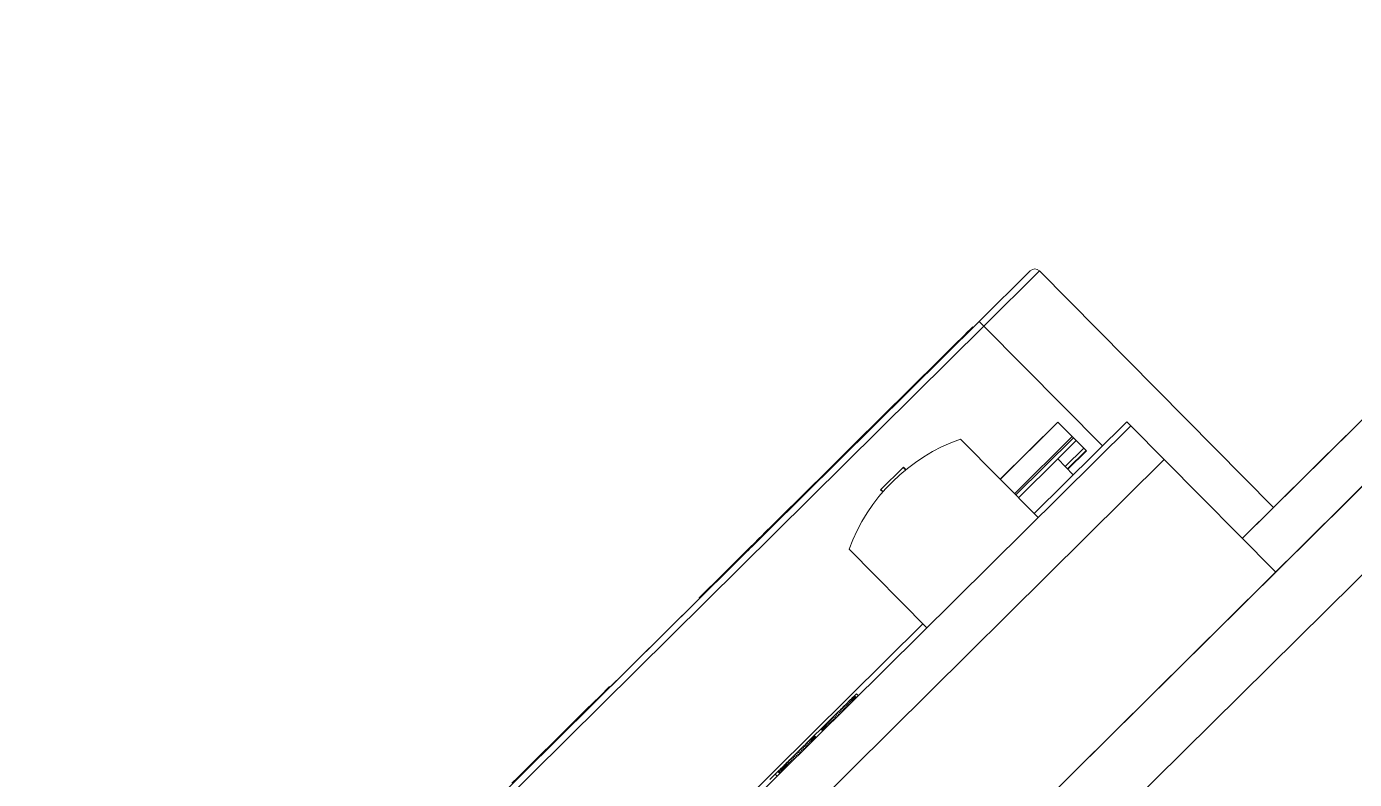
# Model space of a CAD drawing. Header units: millimetres. Extents: x 2822564 to 2991989, y -324396 to -253399.
# Drawn here: x 2841592.47 to 2841636.58, y -309394.95 to -309369.95 of the extents above; entities that cross this region are included whole.
import ezdxf

# ---------------------------------------------------------------- set-up
doc = ezdxf.new("R2010")
doc.units = ezdxf.units.MM
doc.linetypes.add('12017_XPLAN_GROUND$0$HIDDEN', pattern=[0.375, 0.25, -0.125])
doc.linetypes.add('DASHDOT', pattern=[1, 0.5, -0.25, 0, -0.25])
doc.layers.add('AX', color=1, linetype='DASHDOT')
doc.layers.add('coton tak bazo', color=191, linetype='Continuous', lineweight=5)
doc.layers.add('KATCHIN', color=253, linetype='12017_XPLAN_GROUND$0$HIDDEN', lineweight=5)

# ---------------------------------------------------------------- blocks, each defined once
blk = doc.blocks.new('fff')
at = {"layer": 'coton tak bazo', "ltscale": 0.1120639227964919}
blk.add_line((-1.441426594994471, 0.3937128938215074), (-1.579038543915736, 0.2574708206384605), dxfattribs=at)
at = {"layer": 'coton tak bazo', "ltscale": 0.1102462872203457}
blk.add_line((-1.577991139978116, 0.2585082380506123), (-1.442611108270971, 0.3925404155502197), dxfattribs=at)
at = {"layer": 'coton tak bazo', "ltscale": 0.1016489979093571}
blk.add_line((-1.565729757283832, 0.2672387891726434), (-1.440907223288243, 0.3908190087435447), dxfattribs=at)
at = {"layer": 'coton tak bazo', "ltscale": 0.001604201893947333}
blk.add_line((-1.527743438667954, 0.3292755721411624), (-1.529713482641017, 0.327325379976565), dxfattribs=at)
at = {"layer": 'coton tak bazo', "ltscale": 0.001749996736193624}
blk.add_line((-1.527387400966016, 0.3292739806865909), (-1.52953627451873, 0.327146332767438), dxfattribs=at)
at = {"layer": 'coton tak bazo', "ltscale": 0.007437718498159796}
blk.add_line((-1.518344749741427, 0.3201408509786315), (-1.527387400966016, 0.3292739806865909), dxfattribs=at)
at = {"layer": 'coton tak bazo', "ltscale": 0.02041657978036567}
for p, q in [((-1.529713482641017, 0.327325379976565), (-1.554784613697618, 0.3025038934083123)), ((-1.52953627451873, 0.327146332767438), (-1.554607405601276, 0.302324846664123)), ((-1.548929957298675, 0.2984736861616555), (-1.523858826216127, 0.3232951722649702))]:
    blk.add_line(p, q, dxfattribs=at)
at = {"layer": 'coton tak bazo', "ltscale": 0.0001457835858809261}
blk.add_line((-1.529713482641017, 0.327325379976565), (-1.52953627451873, 0.327146332767438), dxfattribs=at)
at = {"layer": 'coton tak bazo', "ltscale": 0.0001521007390845213}
blk.add_line((-1.530428769108074, 0.3266524531157183), (-1.530242207158852, 0.3268375866038687), dxfattribs=at)
at = {"layer": 'coton tak bazo', "ltscale": 2.406965153527062e-05}
blk.add_line((-1.530242207158852, 0.3268375866038687), (-1.530212545818761, 0.3268667436641902), dxfattribs=at)
at = {"layer": 'coton tak bazo', "ltscale": 1.451591307864414e-05}
for p, q in [((-1.530224675474743, 0.3268196469368602), (-1.530242207158852, 0.3268375866038687)), ((-1.53019501369566, 0.3268488044880649), (-1.530212545818761, 0.3268667436641902)), ((-1.529949625234725, 0.3270918163210784), (-1.529967156892888, 0.327109755523149)), ((-1.530689287394244, 0.3263592673528233), (-1.530706820008229, 0.3263772069679411)), ((-1.530905233048496, 0.3261456596955709), (-1.530922764706659, 0.3261635988976415)), ((-1.531844881323528, 0.325215293770259), (-1.531862413911567, 0.325233232920439)), ((-1.531708703412066, 0.3253504141181519), (-1.531726234605292, 0.3253683533461683)), ((-1.53214263340772, 0.3249205264442065), (-1.532160165556766, 0.3249384660852697)), ((-1.531978773354562, 0.3250830629203985), (-1.531996305477664, 0.3251010020965238)), ((-1.533233896216258, 0.3238401503267115), (-1.533251428365304, 0.3238580899677749)), ((-1.534366541573031, 0.3227189917986287), (-1.534384073696132, 0.3227369309747539)), ((-1.53418325698913, 0.3229003656838917), (-1.534200789112232, 0.3229183048600169)), ((-1.534935383718537, 0.322155538450998), (-1.534952915841638, 0.3221734776271231)), ((-1.535260074608628, 0.3218340083759561), (-1.535277606292737, 0.3218519480429648)), ((-1.537945564495448, 0.3191756361456985), (-1.537963096179557, 0.3191935758127074)), ((-1.537722628903494, 0.3193962686740653), (-1.537740161026595, 0.3194142078501907)), ((-1.538538098575208, 0.3185887148292149), (-1.538555630233372, 0.3186066540312857)), ((-1.538389950402576, 0.3187356777697486), (-1.538407482060739, 0.3187536169718195)), ((-1.538657793075416, 0.3184702856243764), (-1.538675324733579, 0.3184882248264471)), ((-1.540017641892592, 0.3171238639821991), (-1.540035172620879, 0.3171418032361609)), ((-1.54434427699952, 0.3128405297246255), (-1.544361808192745, 0.3128584689526416)), ((-1.544888160415507, 0.3123020972121952), (-1.544905692073671, 0.3123200364142659)), ((-1.546857491520502, 0.3103520931392181), (-1.546875022713728, 0.3103700323672344))]:
    blk.add_line(p, q, dxfattribs=at)
at = {"layer": 'coton tak bazo', "ltscale": 0.0001601200717094844}
blk.add_line((-1.530212545818761, 0.3268667436641902), (-1.530016024669308, 0.3270615134474338), dxfattribs=at)
at = {"layer": 'coton tak bazo', "ltscale": 3.420594603189388e-05}
blk.add_line((-1.530016024669308, 0.3270615134474338), (-1.52997411636286, 0.327103195939724), dxfattribs=at)
at = {"layer": 'coton tak bazo', "ltscale": 1.471751535328707e-05}
for p, q in [((-1.529998027749401, 0.3270435442425702), (-1.530016024669308, 0.3270615134474338)), ((-1.530522457613619, 0.3265244152789396), (-1.530540454507581, 0.3265423840188654)), ((-1.536922901631926, 0.3201877846254439), (-1.536940898551834, 0.3202057538303076)), ((-1.538605183162814, 0.3185222577391789), (-1.538623180082722, 0.3185402269440425)), ((-1.538114434409929, 0.3190078167121817), (-1.538132431329836, 0.319025785917045))]:
    blk.add_line(p, q, dxfattribs=at)
at = {"layer": 'coton tak bazo', "ltscale": 5.53459859029652e-06}
blk.add_line((-1.52997411636286, 0.327103195939724), (-1.529967156892888, 0.327109755523149), dxfattribs=at)
at = {"layer": 'coton tak bazo', "ltscale": 1.490785448430567e-05}
for p, q in [((-1.529955901839423, 0.3270849795675304), (-1.52997411636286, 0.327103195939724)), ((-1.535519443435853, 0.3215769472397072), (-1.535537657520298, 0.3215951641027843))]:
    blk.add_line(p, q, dxfattribs=at)
at = {"layer": 'coton tak bazo', "ltscale": 0.003768633554485781}
blk.add_line((-1.52495441330627, 0.3225186677460582), (-1.52953627451873, 0.327146332767438), dxfattribs=at)
at = {"layer": 'coton tak bazo', "ltscale": 0.006480649620698646}
blk.add_line((-1.511594159909098, 0.3268244678532111), (-1.519552211151446, 0.3189455581437458), dxfattribs=at)
at = {"layer": 'coton tak bazo', "ltscale": 0.0001795974097763576}
blk.add_line((-1.530927496906976, 0.3261589983665979), (-1.530706820008229, 0.3263772069679411), dxfattribs=at)
at = {"layer": 'coton tak bazo', "ltscale": 0.0001356698838898761}
blk.add_line((-1.530706820008229, 0.3263772069679411), (-1.530540454507581, 0.3265423840188654), dxfattribs=at)
at = {"layer": 'coton tak bazo', "ltscale": 9.074530593371965e-05}
blk.add_line((-1.530540454507581, 0.3265423840188654), (-1.530428769108074, 0.3266524531157183), dxfattribs=at)
at = {"layer": 'coton tak bazo', "ltscale": 1.452718660303468e-05}
for p, q in [((-1.530410989817642, 0.3266347315431232), (-1.530428769108074, 0.3266524531157183)), ((-1.53475432686923, 0.3223349532579345), (-1.534772105694724, 0.3223526748564752)), ((-1.536780257164394, 0.3203290289626), (-1.536798037384702, 0.3203467504833043)), ((-1.536737855479107, 0.3203711470749977), (-1.536755634769539, 0.320388868647593)), ((-1.53715656932371, 0.3199563976518141), (-1.537174348614142, 0.3199741192244094)), ((-1.539951794071513, 0.3171892330026942), (-1.539969573336, 0.3172069541103516)), ((-1.540519616589084, 0.3166271149178806), (-1.540537396344454, 0.3166448364645305)), ((-1.540519616589084, 0.3166271149178806), (-1.540537396344454, 0.3166448364645305)), ((-1.540519616589084, 0.3166271149178806), (-1.540537396344454, 0.3166448364645305)), ((-1.546104403799878, 0.3110973256542156), (-1.546122184046131, 0.311115047639858)), ((-1.546034072314681, 0.31116707705945), (-1.546051851631058, 0.3111847990969832)), ((-1.545866222467128, 0.3113335607392665), (-1.545884001783505, 0.3113512827767998))]:
    blk.add_line(p, q, dxfattribs=at)
at = {"layer": 'coton tak bazo', "ltscale": 0.0004623835217055008}
blk.add_line((-1.531490587250175, 0.3256014812777659), (-1.530922764706659, 0.3261635988976415), dxfattribs=at)
at = {"layer": 'coton tak bazo', "ltscale": 0.0001719587716929092}
blk.add_line((-1.531490587250175, 0.3256014812777659), (-1.531279373796241, 0.3258104884039748), dxfattribs=at)
at = {"layer": 'coton tak bazo', "ltscale": 0.0003318771822666192}
blk.add_line((-1.532270118951155, 0.324829920781847), (-1.531862413911567, 0.325233232920439), dxfattribs=at)
at = {"layer": 'coton tak bazo', "ltscale": 0.0001110178493819518}
blk.add_line((-1.531862413911567, 0.325233232920439), (-1.531726234605292, 0.3253683533461683), dxfattribs=at)
at = {"layer": 'coton tak bazo', "ltscale": 0.0001918281691889084}
blk.add_line((-1.531726234605292, 0.3253683533461683), (-1.531490587250175, 0.3256014812777659), dxfattribs=at)
at = {"layer": 'coton tak bazo', "ltscale": 1.470638773056124e-05}
for p, q in [((-1.531472837962536, 0.3255832944434268), (-1.531490587250175, 0.3256014812777659)), ((-1.537457321164108, 0.3196585540790314), (-1.53747507089074, 0.3196767404224871)), ((-1.538202953194403, 0.3189203159933628), (-1.53822070294698, 0.3189385028017564)), ((-1.538111929970151, 0.3190104586298368), (-1.538129678792852, 0.319028645490121)), ((-1.540155799932323, 0.316987002650393), (-1.540173549684901, 0.3170051894587868)), ((-1.540090725449835, 0.3170512530298345), (-1.540108475228358, 0.317069440303166)), ((-1.540453799209791, 0.3166920181857484), (-1.540471549427306, 0.3167102049681965)), ((-1.543978479749551, 0.3132021584669966), (-1.54399622903719, 0.3132203453013357)), ((-1.545606883203703, 0.3115901571046551), (-1.54562463295628, 0.3116083439130489)), ((-1.547510120689158, 0.3097057391129292), (-1.547527869976797, 0.3097239259472681))]:
    blk.add_line(p, q, dxfattribs=at)
at = {"layer": 'coton tak bazo', "ltscale": 0.001257618735364746}
blk.add_line((-1.533704317655902, 0.3234093353469033), (-1.532160165556766, 0.3249384660852697), dxfattribs=at)
at = {"layer": 'coton tak bazo', "ltscale": 0.0001893529421232985}
blk.add_line((-1.532502548042605, 0.3245996224464779), (-1.532270118951155, 0.324829920781847), dxfattribs=at)
at = {"layer": 'coton tak bazo', "ltscale": 0.0001335641223435219}
blk.add_line((-1.532160165556766, 0.3249384660852697), (-1.531996305477664, 0.3251010020965238), dxfattribs=at)
at = {"layer": 'coton tak bazo', "ltscale": 0.0003723776189189456}
blk.add_line((-1.53321149972219, 0.3238980315020976), (-1.532753937281039, 0.3243504557174782), dxfattribs=at)
at = {"layer": 'coton tak bazo', "ltscale": 0.0002048318383123759}
blk.add_line((-1.532753937281039, 0.3243504557174782), (-1.532502548042605, 0.3245996224464779), dxfattribs=at)
at = {"layer": 'coton tak bazo', "ltscale": 0.0007730584716893855}
blk.add_line((-1.534200789112232, 0.3229183048600169), (-1.533251428365304, 0.3238580899677749), dxfattribs=at)
at = {"layer": 'coton tak bazo', "ltscale": 3.268307417208896e-05}
for p, q in [((-1.533251428365304, 0.3238580899677749), (-1.53321149972219, 0.3238980315020976)), ((-1.537051503980022, 0.3103756809556638), (-1.537091432158199, 0.3103357394472865))]:
    blk.add_line(p, q, dxfattribs=at)
at = {"layer": 'coton tak bazo', "ltscale": 0.0005139610583394094}
blk.add_line((-1.534335700280318, 0.322784738308347), (-1.533704317655902, 0.3234093353469033), dxfattribs=at)
at = {"layer": 'coton tak bazo', "ltscale": 0.000369521515362168}
blk.add_line((-1.534090806154043, 0.3230273149343001), (-1.533636955872228, 0.3234764748372755), dxfattribs=at)
at = {"layer": 'coton tak bazo', "ltscale": 0.001816862708546439}
for p, q in [((-1.528905204864332, 0.3212287175208852), (-1.526674059593988, 0.3234374946411074)), ((-1.526120926362546, 0.3228788892790037), (-1.528352070677068, 0.3206701117457346)), ((-1.526074207150385, 0.3228317535595936), (-1.528305352420729, 0.3206229764393714))]:
    blk.add_line(p, q, dxfattribs=at)
at = {"layer": 'coton tak bazo', "ltscale": 0.001816873971680007}
blk.add_line((-1.526671418115325, 0.3234349897104459), (-1.528902345756194, 0.3212259649579552), dxfattribs=at)
at = {"layer": 'coton tak bazo', "ltscale": 0.002916847873931401}
blk.add_line((-1.524013219722926, 0.3234512704107029), (-1.527594995208274, 0.3199050556496352), dxfattribs=at)
at = {"layer": 'coton tak bazo', "ltscale": 2.106735423505261e-06}
blk.add_line((-1.526671418115325, 0.3234349897104459), (-1.526674059593988, 0.3234374946411074), dxfattribs=at)
at = {"layer": 'coton tak bazo', "ltscale": 0.0004528296318282676}
blk.add_line((-1.526120926362546, 0.3228788892790037), (-1.526671418115325, 0.3234349897104459), dxfattribs=at)
at = {"layer": 'coton tak bazo', "ltscale": 0.0001270566229573145}
blk.add_line((-1.523858826216127, 0.3232951722649702), (-1.524013219722926, 0.3234512704107029), dxfattribs=at)
at = {"layer": 'coton tak bazo', "ltscale": 0.001063102420371477}
blk.add_line((-1.522566365847708, 0.3219896972280591), (-1.523858826216127, 0.3232951722649702), dxfattribs=at)
at = {"layer": 'coton tak bazo', "ltscale": 0.0003160287325336895}
blk.add_line((-1.534772105694724, 0.3223526748564752), (-1.534384073696132, 0.3227369309747539), dxfattribs=at)
at = {"layer": 'coton tak bazo', "ltscale": 0.0001733028555412942}
blk.add_line((-1.534548428600779, 0.3225739601954321), (-1.534335700280318, 0.322784738308347), dxfattribs=at)
at = {"layer": 'coton tak bazo', "ltscale": 0.0001492220879866072}
for p, q in [((-1.534384073696132, 0.3227369309747539), (-1.534200789112232, 0.3229183048600169)), ((-1.535732447103626, 0.3214019176220877), (-1.535549162028842, 0.3215832910683584))]:
    blk.add_line(p, q, dxfattribs=at)
at = {"layer": 'coton tak bazo', "ltscale": 0.002468599155841017}
blk.add_line((-1.527440354043262, 0.3197491746684398), (-1.530441547609612, 0.3227805720127431), dxfattribs=at)
at = {"layer": 'coton tak bazo', "ltscale": 0.0005833247476346214}
for p, q in [((-1.525964543774628, 0.3227210286604214), (-1.526680980656451, 0.322011977585976)), ((-1.525673289814008, 0.3224267714931899), (-1.526389725765956, 0.3217177204706354)), ((-1.526287957727324, 0.3216149751083636), (-1.525571521775377, 0.322324026130918))]:
    blk.add_line(p, q, dxfattribs=at)
at = {"layer": 'coton tak bazo', "ltscale": 3.840596968357048e-05}
blk.add_line((-1.526074207150385, 0.3228317535595936), (-1.526120926362546, 0.3228788892790037), dxfattribs=at)
at = {"layer": 'coton tak bazo', "ltscale": 9.018512327118481e-05}
blk.add_line((-1.525964543774628, 0.3227210286604214), (-1.526074207150385, 0.3228317535595936), dxfattribs=at)
at = {"layer": 'coton tak bazo', "ltscale": 0.0002395976096241418}
blk.add_line((-1.525673289814008, 0.3224267714931899), (-1.525964543774628, 0.3227210286604214), dxfattribs=at)
at = {"layer": 'coton tak bazo', "ltscale": 0.003272436248357244}
blk.add_line((-1.519552211151446, 0.3189455581437458), (-1.5155340002489, 0.3229243016184292), dxfattribs=at)
at = {"layer": 'coton tak bazo', "ltscale": 0.0004855010109702275}
blk.add_line((-1.535549162028842, 0.3215832910683584), (-1.534952915841638, 0.3221734776271231), dxfattribs=at)
at = {"layer": 'coton tak bazo', "ltscale": 0.0001473180818237263}
blk.add_line((-1.534952915841638, 0.3221734776271231), (-1.534772105694724, 0.3223526748564752), dxfattribs=at)
at = {"layer": 'coton tak bazo', "ltscale": 0.0003295923272675088}
blk.add_line((-1.534530648819464, 0.3225562381838444), (-1.534935383718537, 0.322155538450998), dxfattribs=at)
at = {"layer": 'coton tak bazo', "ltscale": 0.0005835151519615782}
blk.add_line((-1.525584235273021, 0.3223369855004035), (-1.526300918857237, 0.3216277168483735), dxfattribs=at)
at = {"layer": 'coton tak bazo', "ltscale": 7.318305569067391e-05}
blk.add_line((-1.525584235273021, 0.3223369855004035), (-1.525673289814008, 0.3224267714931899), dxfattribs=at)
at = {"layer": 'coton tak bazo', "ltscale": 1.050601146997102e-05}
blk.add_line((-1.525571521775377, 0.322324026130918), (-1.525584235273021, 0.3223369855004035), dxfattribs=at)
at = {"layer": 'coton tak bazo', "ltscale": 0.0204167701825956}
blk.add_line((-1.547637745001516, 0.2971679930043856), (-1.522566365847708, 0.3219896972280591), dxfattribs=at)
at = {"layer": 'coton tak bazo', "ltscale": 0.0002114960673952492}
blk.add_line((-1.535537657520298, 0.3215951641027843), (-1.535277606292737, 0.3218519480429648), dxfattribs=at)
at = {"layer": 'coton tak bazo', "ltscale": 0.0006979714225839593}
blk.add_line((-1.53265267409688, 0.3216809662835591), (-1.533509773975043, 0.3208324128635832), dxfattribs=at)
at = {"layer": 'coton tak bazo', "ltscale": 1.012512927245102e-05}
blk.add_line((-1.532640209552938, 0.3216932450131358), (-1.53265267409688, 0.3216809662835591), dxfattribs=at)
at = {"layer": 'coton tak bazo', "ltscale": 7.470624664617676e-05}
blk.add_line((-1.532561877668049, 0.3215892006793311), (-1.53265267409688, 0.3216809662835591), dxfattribs=at)
at = {"layer": 'coton tak bazo', "ltscale": 7.56695949774927e-05}
blk.add_line((-1.5325480778094, 0.3216004588510964), (-1.532640209552938, 0.3216932450131358), dxfattribs=at)
at = {"layer": 'coton tak bazo', "ltscale": 0.00123353796969686}
blk.add_line((-1.526680980656451, 0.322011977585976), (-1.528195689044972, 0.3205122515401991), dxfattribs=at)
at = {"layer": 'coton tak bazo', "ltscale": 0.0004944836920791311}
blk.add_line((-1.526680980656451, 0.322011977585976), (-1.526079821093072, 0.3214047517185645), dxfattribs=at)
at = {"layer": 'coton tak bazo', "ltscale": 0.003540303455747918}
blk.add_line((-1.518262175071206, 0.3176423399143448), (-1.522566365847708, 0.3219896972280591), dxfattribs=at)
at = {"layer": 'coton tak bazo', "ltscale": 0.001525127702813843}
blk.add_line((-1.537410025042176, 0.3197405260829588), (-1.535537657520298, 0.3215951641027843), dxfattribs=at)
at = {"layer": 'coton tak bazo', "ltscale": 9.553893879980617e-06}
for p, q in [((-1.533509773975043, 0.3208324128635832), (-1.533521495648124, 0.3208207874873708)), ((-1.535743275915243, 0.3116710004581661), (-1.535754998544146, 0.311659375495001))]:
    blk.add_line(p, q, dxfattribs=at)
at = {"layer": 'coton tak bazo', "ltscale": 6.803114462054918e-05}
blk.add_line((-1.533438565457557, 0.3207374661649579), (-1.533521495648124, 0.3208207874873708), dxfattribs=at)
at = {"layer": 'coton tak bazo', "ltscale": 6.72469566327524e-05}
blk.add_line((-1.533428209050084, 0.3207496459073619), (-1.533509773975043, 0.3208324128635832), dxfattribs=at)
at = {"layer": 'coton tak bazo', "ltscale": 0.0001903163132262031}
blk.add_line((-1.537174348614142, 0.3199741192244094), (-1.536940898551834, 0.3202057538303076), dxfattribs=at)
at = {"layer": 'coton tak bazo', "ltscale": 0.0001161587845056687}
blk.add_line((-1.536940898551834, 0.3202057538303076), (-1.536798037384702, 0.3203467504833043), dxfattribs=at)
at = {"layer": 'coton tak bazo', "ltscale": 3.458670541332171e-05}
blk.add_line((-1.536798037384702, 0.3203467504833043), (-1.536755634769539, 0.320388868647593), dxfattribs=at)
at = {"layer": 'coton tak bazo', "ltscale": 0.0002159089165745695}
blk.add_line((-1.537740161026595, 0.3194142078501907), (-1.53747507089074, 0.3196767404224871), dxfattribs=at)
at = {"layer": 'coton tak bazo', "ltscale": 0.0002447497696026273}
blk.add_line((-1.53747507089074, 0.3196767404224871), (-1.537174348614142, 0.3199741192244094), dxfattribs=at)
at = {"layer": 'coton tak bazo', "ltscale": 0.0001356584870647849}
blk.add_line((-1.538129678792852, 0.319028645490121), (-1.537963096179557, 0.3191935758127074), dxfattribs=at)
at = {"layer": 'coton tak bazo', "ltscale": 0.0001815126600251153}
blk.add_line((-1.537963096179557, 0.3191935758127074), (-1.537740161026595, 0.3194142078501907), dxfattribs=at)
at = {"layer": 'coton tak bazo', "ltscale": 4.280797454573432e-05}
blk.add_line((-1.538675324733579, 0.3184882248264471), (-1.538622932450453, 0.3185404445735178), dxfattribs=at)
at = {"layer": 'coton tak bazo', "ltscale": 5.482590618822025e-05}
blk.add_line((-1.538623180082722, 0.3185402269440425), (-1.538555630233372, 0.3186066540312857), dxfattribs=at)
at = {"layer": 'coton tak bazo', "ltscale": 0.0001207621334873329}
blk.add_line((-1.538555630233372, 0.3186066540312857), (-1.538407482060739, 0.3187536169718195), dxfattribs=at)
at = {"layer": 'coton tak bazo', "ltscale": 0.0001520893775060931}
blk.add_line((-1.538407482060739, 0.3187536169718195), (-1.53822070294698, 0.3189385028017564), dxfattribs=at)
at = {"layer": 'coton tak bazo', "ltscale": 7.413503708259452e-05}
blk.add_line((-1.53822070294698, 0.3189385028017564), (-1.538129678792852, 0.319028645490121), dxfattribs=at)
at = {"layer": 'coton tak bazo', "ltscale": 2.29675189567419e-06}
blk.add_line((-1.538132431329836, 0.319025785917045), (-1.538129678792852, 0.319028645490121), dxfattribs=at)
at = {"layer": 'coton tak bazo', "ltscale": 0.001053929335120954}
blk.add_line((-1.539969573336, 0.3172069541103516), (-1.538675324733579, 0.3184882248264471), dxfattribs=at)
at = {"layer": 'coton tak bazo', "ltscale": 4.279650021240432e-05}
blk.add_line((-1.538605183162814, 0.3185222577391789), (-1.538657793075416, 0.3184702856243764), dxfattribs=at)
at = {"layer": 'coton tak bazo', "ltscale": 0.002468408753605249}
blk.add_line((-1.531738318778165, 0.3154941264624022), (-1.534739294250102, 0.3185252762003826), dxfattribs=at)
at = {"layer": 'coton tak bazo', "ltscale": 0.0002426553038519478}
blk.add_line((-1.540471549427306, 0.3167102049681965), (-1.540173549684901, 0.3170051894587868), dxfattribs=at)
at = {"layer": 'coton tak bazo', "ltscale": 5.292162114523284e-05}
blk.add_line((-1.540173549684901, 0.3170051894587868), (-1.540108475228358, 0.317069440303166), dxfattribs=at)
at = {"layer": 'coton tak bazo', "ltscale": 5.960823048296547e-05}
blk.add_line((-1.540108475228358, 0.317069440303166), (-1.540035172620879, 0.3171418032361609), dxfattribs=at)
at = {"layer": 'coton tak bazo', "ltscale": 5.350410398756714e-05}
blk.add_line((-1.540035172620879, 0.3171418032361609), (-1.539969573336, 0.3172069541103516), dxfattribs=at)
at = {"layer": 'coton tak bazo', "ltscale": 0.003114601018038751}
blk.add_line((-1.540519616589084, 0.3166271149178806), (-1.54434427699952, 0.3128405297246255), dxfattribs=at)
at = {"layer": 'coton tak bazo', "ltscale": 5.369448951820086e-05}
blk.add_line((-1.540537396344454, 0.3166448364645305), (-1.540471549427306, 0.3167102049681965), dxfattribs=at)
at = {"layer": 'coton tak bazo', "ltscale": 0.01399995136000581}
blk.add_line((-1.531892958987356, 0.3156500070305504), (-1.549084380343328, 0.2986293190715901), dxfattribs=at)
at = {"layer": 'coton tak bazo', "ltscale": 0.0002976825598136477}
blk.add_line((-1.544361808192745, 0.3128584689526416), (-1.54399622903719, 0.3132203453013357), dxfattribs=at)
at = {"layer": 'coton tak bazo', "ltscale": 6.248684880727676e-05}
blk.add_line((-1.534454502383999, 0.3129470172898537), (-1.534531081400978, 0.3128708943409244), dxfattribs=at)
at = {"layer": 'coton tak bazo', "ltscale": 5.846575824483399e-05}
for p, q in [((-1.534383445227857, 0.3128752004759854), (-1.534454502383999, 0.3129470172898537)), ((-1.534898657858772, 0.312365054970912), (-1.53496971504086, 0.3124368722497186)), ((-1.53473207478054, 0.3125299853194438), (-1.534803132401619, 0.3126018021073668)), ((-1.534614360382657, 0.3126466730754315), (-1.534685417538799, 0.3127184898892997)), ((-1.534579719209981, 0.3126806482962718), (-1.534650776366123, 0.3127524651101403)), ((-1.534549533067499, 0.3127107058513426), (-1.534620590223641, 0.312782522665211)), ((-1.53452361386359, 0.312736132872577), (-1.534594671949608, 0.3128079496345544)), ((-1.534502397787081, 0.3127574245726203), (-1.534573455408161, 0.3128292413605434)), ((-1.53448520055194, 0.3127743033942484), (-1.534556258637958, 0.3128461201562258)), ((-1.534472706444198, 0.3127870468946854), (-1.534543764065277, 0.3128588636826084)), ((-1.534986680913772, 0.3122779895369897), (-1.535057738999789, 0.3123498062989674)), ((-1.53569167236276, 0.3115798810253736), (-1.535762730448778, 0.3116516977873512)), ((-1.535683940923066, 0.3115875587070782), (-1.535754998544146, 0.311659375495001)), ((-1.53561187647693, 0.3116588334926955), (-1.535682933633072, 0.3117306503065639)), ((-1.536414356311428, 0.3108644584331788), (-1.53648541346757, 0.3109362752470473)), ((-1.5362861865189, 0.3109912177951011), (-1.53635724413998, 0.3110630345830242)), ((-1.536239794135287, 0.3110372836279521), (-1.536310851291429, 0.3111091004418207)), ((-1.536198163024908, 0.3110782837199069), (-1.536269220645988, 0.3111501005078298)), ((-1.536102902399938, 0.3111725916544187), (-1.536173960021018, 0.3112444084423418)), ((-1.536080943426624, 0.3111945362428888), (-1.536152001047704, 0.3112663530308116)), ((-1.536063747121358, 0.3112114150126259), (-1.536134803812562, 0.3112832318524397)), ((-1.536051746857394, 0.3112237228670103), (-1.536122804504419, 0.3112955401198713)), ((-1.536042035315375, 0.3112331419975657), (-1.536113092006579, 0.3113049588373797)), ((-1.536938290420226, 0.3103457642895069), (-1.537009348532189, 0.3104175815164222)), ((-1.536698158987944, 0.3105832755616651), (-1.536769216144086, 0.3106550923755337)), ((-1.537379210896357, 0.3099088531133155), (-1.537450268052499, 0.309980669927184)), ((-1.537336531085125, 0.30995165367794), (-1.537407587802275, 0.3100234709826918)), ((-1.537318838585447, 0.3099689677585189), (-1.537389896671465, 0.3100407845204967)), ((-1.537246775095132, 0.3100402429571835), (-1.537317832716212, 0.3101120597451066)), ((-1.537160483606259, 0.310125785088559), (-1.537231540762401, 0.3101976019024275)), ((-1.537128565458658, 0.31015736643706), (-1.537199622149862, 0.3102291832768739)), ((-1.537058728308122, 0.3102266826352341), (-1.537129785464264, 0.3102984994491026))]:
    blk.add_line(p, q, dxfattribs=at)
at = {"layer": 'coton tak bazo', "ltscale": 0.0004428949363461515}
blk.add_line((-1.544905692073671, 0.3123200364142659), (-1.544361808192745, 0.3128584689526416), dxfattribs=at)
at = {"layer": 'coton tak bazo', "ltscale": 3.609931285340931e-05}
blk.add_line((-1.535013138187888, 0.3123934183057842), (-1.535057738999789, 0.3123498062989674), dxfattribs=at)
at = {"layer": 'coton tak bazo', "ltscale": 3.555044075090576e-05}
blk.add_line((-1.53496971504086, 0.3124368722497186), (-1.535013138187888, 0.3123934183057842), dxfattribs=at)
at = {"layer": 'coton tak bazo', "ltscale": 5.827535359508378e-05}
for p, q in [((-1.534942298635277, 0.3123218486592461), (-1.535013138187888, 0.3123934183057842)), ((-1.534856007611341, 0.3124073907646763), (-1.534926846699015, 0.3124789604371597)), ((-1.534772468659453, 0.3124900733229757), (-1.534843308212064, 0.3125616429695138)), ((-1.534464231642761, 0.3127953774907617), (-1.534535071634366, 0.3128669466464163)), ((-1.534460242339249, 0.3127993251333787), (-1.534531081400978, 0.3128708943409244)), ((-1.535448016397827, 0.3118213695039495), (-1.535518855924493, 0.3118929386855497)), ((-1.535410622688166, 0.3118582042978659), (-1.535481462214833, 0.3119297734794662)), ((-1.535370724512782, 0.3118976805444995), (-1.535441564530332, 0.3119692501650924)), ((-1.535077704602961, 0.3121878468745706), (-1.535148544594566, 0.3122594160302252)), ((-1.535759004582635, 0.311513206305862), (-1.535829845065122, 0.3115847759005093)), ((-1.535732561041272, 0.3115395337959), (-1.535803400593884, 0.3116111034424384)), ((-1.535656259685301, 0.3116149743185482), (-1.535727098772975, 0.3116865439910318)), ((-1.535551503727028, 0.3117189486287821), (-1.535622343744578, 0.3117905182493748)), ((-1.535514853844048, 0.3117551304823816), (-1.535585692905776, 0.3118266996899268)), ((-1.536505101900619, 0.3107749986879242), (-1.536575942357161, 0.3108465678176335)), ((-1.536458986687129, 0.3108203816555013), (-1.536529826678733, 0.3108919508111563)), ((-1.536327817655224, 0.3109502181680842), (-1.536398657181891, 0.3110217873496846)), ((-1.536161729815583, 0.3111147127927271), (-1.536232569368195, 0.3111862824392653)), ((-1.536130058809367, 0.3111460760727599), (-1.536200898361979, 0.3112176457192982)), ((-1.536044510217299, 0.311230965315709), (-1.536115349743965, 0.3113025344973093)), ((-1.536980663962472, 0.310304111335071), (-1.537051503980022, 0.3103756809556638)), ((-1.536848009627841, 0.3104352540634995), (-1.536918850110329, 0.3105068236581467)), ((-1.536749254034019, 0.3105330744335685), (-1.536820093586631, 0.3106046440801067)), ((-1.536648270679659, 0.3106328534170261), (-1.536719110232271, 0.3107044230635643)), ((-1.536599620997652, 0.3106813430990644), (-1.536670461015202, 0.3107529127196571)), ((-1.536551742846376, 0.3107287151737067), (-1.536622582373042, 0.3108002843553068)), ((-1.537523062566617, 0.3097669854774788), (-1.537593902584166, 0.3098385550980713)), ((-1.537419822404746, 0.3098691887491158), (-1.53749066149242, 0.3099407584215994)), ((-1.537419574772477, 0.3098694063785914), (-1.537490414764082, 0.3099409755342462)), ((-1.537329293515155, 0.3099588961785297), (-1.537400133532704, 0.3100304657991222)), ((-1.537289147707502, 0.3099985900546387), (-1.53735998818999, 0.3100701596492859)), ((-1.537269693638905, 0.3100178926995083), (-1.537340533656455, 0.3100894623201009)), ((-1.537221320688029, 0.3100657000071559), (-1.537292161170517, 0.3101372696018031)), ((-1.537192401779805, 0.3100942042049962), (-1.537263241771409, 0.310165773360651)), ((-1.537094883856441, 0.3101909359886953), (-1.537165723409053, 0.3102625056352331))]:
    blk.add_line(p, q, dxfattribs=at)
at = {"layer": 'coton tak bazo', "ltscale": 3.476610531635879e-05}
blk.add_line((-1.534926846699015, 0.3124789604371597), (-1.53496971504086, 0.3124368722497186), dxfattribs=at)
at = {"layer": 'coton tak bazo', "ltscale": 3.438521647895803e-05}
blk.add_line((-1.534884473156769, 0.3125206133915955), (-1.534926846699015, 0.3124789604371597), dxfattribs=at)
at = {"layer": 'coton tak bazo', "ltscale": 3.363483714307697e-05}
blk.add_line((-1.534843308212064, 0.3125616429695138), (-1.534884473156769, 0.3125206133915955), dxfattribs=at)
at = {"layer": 'coton tak bazo', "ltscale": 5.808495111211556e-05}
for p, q in [((-1.534813850768695, 0.312449291403271), (-1.534884473156769, 0.3125206133915955)), ((-1.535283661519125, 0.311984340748209), (-1.535354282977323, 0.3120556627884242)), ((-1.535236030509233, 0.3120314947543832), (-1.535306652897307, 0.3121028167427076)), ((-1.535583917604103, 0.3116869319953848), (-1.535654540457115, 0.3117582539577639)), ((-1.535482904737833, 0.311787176679579), (-1.535553526660969, 0.3118584986938486)), ((-1.537020810235062, 0.3102644174330166), (-1.537091432158199, 0.3103357394472865)), ((-1.537379398962032, 0.3099095655164443), (-1.537450021350106, 0.3099808875047686)), ((-1.537305601580901, 0.3099823641473827), (-1.537376223968975, 0.3100536861357069))]:
    blk.add_line(p, q, dxfattribs=at)
at = {"layer": 'coton tak bazo', "ltscale": 3.287341790332416e-05}
blk.add_line((-1.534803132401619, 0.3126018021073668), (-1.534843308212064, 0.3125616429695138), dxfattribs=at)
at = {"layer": 'coton tak bazo', "ltscale": 3.229057301908028e-05}
blk.add_line((-1.534763481393566, 0.3126410607504705), (-1.534803132401619, 0.3126018021073668), dxfattribs=at)
at = {"layer": 'coton tak bazo', "ltscale": 3.171938553770051e-05}
blk.add_line((-1.534724573282316, 0.3126796665051474), (-1.534763481393566, 0.3126410607504705), dxfattribs=at)
at = {"layer": 'coton tak bazo', "ltscale": 5.847726856909442e-05}
for p, q in [((-1.534692177070093, 0.3125694615401319), (-1.534763481393566, 0.3126410607504705)), ((-1.534653268493906, 0.3126080673207544), (-1.534724573282316, 0.3126796665051474)), ((-1.535328321432681, 0.3119397987347335), (-1.535399626686029, 0.312011397893181)), ((-1.535185677895025, 0.3120810430199986), (-1.535256982683435, 0.3121526422043915)), ((-1.535747035277284, 0.3115250493115498), (-1.535818340530632, 0.3115966484699974)), ((-1.535636062745844, 0.3116349303167822), (-1.535707367534254, 0.3117065295011752))]:
    blk.add_line(p, q, dxfattribs=at)
at = {"layer": 'coton tak bazo', "ltscale": 3.190977731537623e-05}
blk.add_line((-1.534685417538799, 0.3127184898892997), (-1.534724573282316, 0.3126796665051474), dxfattribs=at)
at = {"layer": 'coton tak bazo', "ltscale": 2.807951471911484e-05}
blk.add_line((-1.534650776366123, 0.3127524651101403), (-1.534685417538799, 0.3127184898892997), dxfattribs=at)
at = {"layer": 'coton tak bazo', "ltscale": 2.465206603359383e-05}
blk.add_line((-1.534620590223641, 0.312782522665211), (-1.534650776366123, 0.3127524651101403), dxfattribs=at)
at = {"layer": 'coton tak bazo', "ltscale": 2.101202293994203e-05}
blk.add_line((-1.534594671949608, 0.3128079496345544), (-1.534620590223641, 0.312782522665211), dxfattribs=at)
at = {"layer": 'coton tak bazo', "ltscale": 1.739455941913499e-05}
blk.add_line((-1.534573455408161, 0.3128292413605434), (-1.534594671949608, 0.3128079496345544), dxfattribs=at)
at = {"layer": 'coton tak bazo', "ltscale": 1.394453180422534e-05}
for p, q in [((-1.534556258637958, 0.3128461201562258), (-1.534573455408161, 0.3128292413605434)), ((-1.536134803812562, 0.3112832318524397), (-1.536152001047704, 0.3112663530308116))]:
    blk.add_line(p, q, dxfattribs=at)
at = {"layer": 'coton tak bazo', "ltscale": 1.032790097860785e-05}
blk.add_line((-1.534543764065277, 0.3128588636826084), (-1.534556258637958, 0.3128461201562258), dxfattribs=at)
at = {"layer": 'coton tak bazo', "ltscale": 6.869103662631648e-06}
blk.add_line((-1.534535071634366, 0.3128669466464163), (-1.534543764065277, 0.3128588636826084), dxfattribs=at)
at = {"layer": 'coton tak bazo', "ltscale": 3.248097680268555e-06}
blk.add_line((-1.534531081400978, 0.3128708943409244), (-1.534535071634366, 0.3128669466464163), dxfattribs=at)
at = {"layer": 'coton tak bazo', "ltscale": 0.000585430423796386}
blk.add_line((-1.54562463295628, 0.3116083439130489), (-1.544905692073671, 0.3123200364142659), dxfattribs=at)
at = {"layer": 'coton tak bazo', "ltscale": 2.828090593915112e-05}
blk.add_line((-1.535518855924493, 0.3118929386855497), (-1.535553526660969, 0.3118584986938486), dxfattribs=at)
at = {"layer": 'coton tak bazo', "ltscale": 3.037538781735305e-05}
blk.add_line((-1.535481462214833, 0.3119297734794662), (-1.535518855924493, 0.3118929386855497), dxfattribs=at)
at = {"layer": 'coton tak bazo', "ltscale": 3.248097680268555e-05}
blk.add_line((-1.535441564530332, 0.3119692501650924), (-1.535481462214833, 0.3119297734794662), dxfattribs=at)
at = {"layer": 'coton tak bazo', "ltscale": 3.440848475274561e-05}
blk.add_line((-1.535399626686029, 0.312011397893181), (-1.535441564530332, 0.3119692501650924), dxfattribs=at)
at = {"layer": 'coton tak bazo', "ltscale": 3.667073064793475e-05}
blk.add_line((-1.535354282977323, 0.3120556627884242), (-1.535399626686029, 0.312011397893181), dxfattribs=at)
at = {"layer": 'coton tak bazo', "ltscale": 3.878676805428156e-05}
blk.add_line((-1.535306652897307, 0.3121028167427076), (-1.535354282977323, 0.3120556627884242), dxfattribs=at)
at = {"layer": 'coton tak bazo', "ltscale": 4.071418725028585e-05}
blk.add_line((-1.535256982683435, 0.3121526422043915), (-1.535306652897307, 0.3121028167427076), dxfattribs=at)
at = {"layer": 'coton tak bazo', "ltscale": 4.298691609401824e-05}
blk.add_line((-1.535204125138565, 0.3122048319486698), (-1.535256982683435, 0.3121526422043915), dxfattribs=at)
at = {"layer": 'coton tak bazo', "ltscale": 4.508166878656763e-05}
blk.add_line((-1.535148544594566, 0.3122594160302252), (-1.535204125138565, 0.3122048319486698), dxfattribs=at)
at = {"layer": 'coton tak bazo', "ltscale": 5.828690151990126e-05}
for p, q in [((-1.535133037514693, 0.3121334804224903), (-1.535204125138565, 0.3122048319486698)), ((-1.535031806554009, 0.3122334775003613), (-1.535102894177882, 0.3123048290265407)), ((-1.535711622160832, 0.3115601430956076), (-1.535782709784705, 0.3116314946217871)), ((-1.535695384961087, 0.311576616222085), (-1.53576647258496, 0.3116479677482642)), ((-1.535672188756308, 0.3115996489060416), (-1.535743275915243, 0.3116710004581661)), ((-1.536015344141745, 0.3112596871170794), (-1.536086430835741, 0.3113310386951496)), ((-1.536893907702739, 0.3103896239026465), (-1.536964994887619, 0.310460975919709)), ((-1.537340520388638, 0.309947706035323), (-1.537411608012511, 0.3100190575615021))]:
    blk.add_line(p, q, dxfattribs=at)
at = {"layer": 'coton tak bazo', "ltscale": 3.726365697135529e-05}
blk.add_line((-1.535102894177882, 0.3123048290265407), (-1.535148544594566, 0.3122594160302252), dxfattribs=at)
at = {"layer": 'coton tak bazo', "ltscale": 3.688291495171991e-05}
blk.add_line((-1.535057738999789, 0.3123498062989674), (-1.535102894177882, 0.3123048290265407), dxfattribs=at)
at = {"layer": 'coton tak bazo', "ltscale": 0.0002113280312631367}
blk.add_line((-1.545884001783505, 0.3113512827767998), (-1.54562463295628, 0.3116083439130489), dxfattribs=at)
at = {"layer": 'coton tak bazo', "ltscale": 0.0002088302876765522}
blk.add_line((-1.535829845065122, 0.3115847759005093), (-1.536086430835741, 0.3113310386951496), dxfattribs=at)
at = {"layer": 'coton tak bazo', "ltscale": 2.486878358918247e-06}
blk.add_line((-1.535826844869924, 0.3115878526381228), (-1.535829845065122, 0.3115847759005093), dxfattribs=at)
at = {"layer": 'coton tak bazo', "ltscale": 7.080349423702463e-06}
blk.add_line((-1.535818340530632, 0.3115966484699974), (-1.535826844869924, 0.3115878526381228), dxfattribs=at)
at = {"layer": 'coton tak bazo', "ltscale": 5.826442777586991e-05}
for p, q in [((-1.535756252510588, 0.3115160658529924), (-1.535826844869924, 0.3115878526381228)), ((-1.53679963665102, 0.3104830609062094), (-1.536870229036302, 0.3105548481562773)), ((-1.537395882864169, 0.3098928748123824), (-1.537466475688444, 0.3099646615715671))]:
    blk.add_line(p, q, dxfattribs=at)
at = {"layer": 'coton tak bazo', "ltscale": 1.202991259095877e-05}
blk.add_line((-1.535803400593884, 0.3116111034424384), (-1.535818340530632, 0.3115966484699974), dxfattribs=at)
at = {"layer": 'coton tak bazo', "ltscale": 1.68117391581881e-05}
blk.add_line((-1.535782709784705, 0.3116314946217871), (-1.535803400593884, 0.3116111034424384), dxfattribs=at)
at = {"layer": 'coton tak bazo', "ltscale": 1.338545689355679e-05}
for p, q in [((-1.53576647258496, 0.3116479677482642), (-1.535782709784705, 0.3116314946217871)), ((-1.53735998818999, 0.3100701596492859), (-1.537376223968975, 0.3100536861357069))]:
    blk.add_line(p, q, dxfattribs=at)
at = {"layer": 'coton tak bazo', "ltscale": 3.057712467552452e-06}
blk.add_line((-1.535762730448778, 0.3116516977873512), (-1.53576647258496, 0.3116479677482642), dxfattribs=at)
at = {"layer": 'coton tak bazo', "ltscale": 6.305799581457725e-06}
blk.add_line((-1.535754998544146, 0.311659375495001), (-1.535762730448778, 0.3116516977873512), dxfattribs=at)
at = {"layer": 'coton tak bazo', "ltscale": 1.298258672732669e-05}
blk.add_line((-1.535727098772975, 0.3116865439910318), (-1.535743275915243, 0.3116710004581661), dxfattribs=at)
at = {"layer": 'coton tak bazo', "ltscale": 1.625280410215201e-05}
blk.add_line((-1.535707367534254, 0.3117065295011752), (-1.535727098772975, 0.3116865439910318), dxfattribs=at)
at = {"layer": 'coton tak bazo', "ltscale": 1.986941016098849e-05}
blk.add_line((-1.535682933633072, 0.3117306503065639), (-1.535707367534254, 0.3117065295011752), dxfattribs=at)
at = {"layer": 'coton tak bazo', "ltscale": 2.291677596416563e-05}
blk.add_line((-1.535654540457115, 0.3117582539577639), (-1.535682933633072, 0.3117306503065639), dxfattribs=at)
at = {"layer": 'coton tak bazo', "ltscale": 2.637732827365747e-05}
blk.add_line((-1.535622343744578, 0.3117905182493748), (-1.535654540457115, 0.3117582539577639), dxfattribs=at)
at = {"layer": 'coton tak bazo', "ltscale": 2.980411524148274e-05}
for p, q in [((-1.535585692905776, 0.3118266996899268), (-1.535622343744578, 0.3117905182493748)), ((-1.536232569368195, 0.3111862824392653), (-1.536269220645988, 0.3111501005078298))]:
    blk.add_line(p, q, dxfattribs=at)
at = {"layer": 'coton tak bazo', "ltscale": 2.617518956453959e-05}
blk.add_line((-1.535553526660969, 0.3118584986938486), (-1.535585692905776, 0.3118266996899268), dxfattribs=at)
at = {"layer": 'coton tak bazo', "ltscale": 0.0007314156783245}
blk.add_line((-1.546875022713728, 0.3103700323672344), (-1.545977004645144, 0.3112593987174204), dxfattribs=at)
at = {"layer": 'coton tak bazo', "ltscale": 5.73233632798837e-05}
blk.add_line((-1.546122184046131, 0.311115047639858), (-1.546051851631058, 0.3111847990969832), dxfattribs=at)
at = {"layer": 'coton tak bazo', "ltscale": 0.000136812217515203}
blk.add_line((-1.546051851631058, 0.3111847990969832), (-1.545884001783505, 0.3113512827767998), dxfattribs=at)
at = {"layer": 'coton tak bazo', "ltscale": 3.802518477113032e-05}
blk.add_line((-1.536575942357161, 0.3108465678176335), (-1.536622582373042, 0.3108002843553068), dxfattribs=at)
at = {"layer": 'coton tak bazo', "ltscale": 3.744286170806037e-05}
blk.add_line((-1.536529826678733, 0.3108919508111563), (-1.536575942357161, 0.3108465678176335), dxfattribs=at)
at = {"layer": 'coton tak bazo', "ltscale": 3.631183056308674e-05}
blk.add_line((-1.53648541346757, 0.3109362752470473), (-1.536529826678733, 0.3108919508111563), dxfattribs=at)
at = {"layer": 'coton tak bazo', "ltscale": 3.552792038536088e-05}
blk.add_line((-1.536441555526528, 0.3109792339004996), (-1.53648541346757, 0.3109362752470473), dxfattribs=at)
at = {"layer": 'coton tak bazo', "ltscale": 3.496748027901817e-05}
blk.add_line((-1.536398657181891, 0.3110217873496846), (-1.536441555526528, 0.3109792339004996), dxfattribs=at)
at = {"layer": 'coton tak bazo', "ltscale": 5.809653688349658e-05}
blk.add_line((-1.536370686462007, 0.3109081299546979), (-1.536441555526528, 0.3109792339004996), dxfattribs=at)
at = {"layer": 'coton tak bazo', "ltscale": 3.382520265763893e-05}
blk.add_line((-1.53635724413998, 0.3110630345830242), (-1.536398657181891, 0.3110217873496846), dxfattribs=at)
at = {"layer": 'coton tak bazo', "ltscale": 3.783479748874635e-05}
blk.add_line((-1.536310851291429, 0.3111091004418207), (-1.53635724413998, 0.3110630345830242), dxfattribs=at)
at = {"layer": 'coton tak bazo', "ltscale": 3.381390777891331e-05}
blk.add_line((-1.536269220645988, 0.3111501005078298), (-1.536310851291429, 0.3111091004418207), dxfattribs=at)
at = {"layer": 'coton tak bazo', "ltscale": 2.579437814774769e-05}
blk.add_line((-1.536200898361979, 0.3112176457192982), (-1.536232569368195, 0.3111862824392653), dxfattribs=at)
at = {"layer": 'coton tak bazo', "ltscale": 2.197510652655304e-05}
blk.add_line((-1.536173960021018, 0.3112444084423418), (-1.536200898361979, 0.3112176457192982), dxfattribs=at)
at = {"layer": 'coton tak bazo', "ltscale": 1.796556371966036e-05}
blk.add_line((-1.536152001047704, 0.3112663530308116), (-1.536173960021018, 0.3112444084423418), dxfattribs=at)
at = {"layer": 'coton tak bazo', "ltscale": 9.947513435672987e-06}
blk.add_line((-1.536122804504419, 0.3112955401198713), (-1.536134803812562, 0.3112832318524397), dxfattribs=at)
at = {"layer": 'coton tak bazo', "ltscale": 5.915856330593423e-06}
for p, q in [((-1.536115349743965, 0.3113025344973093), (-1.536122804504419, 0.3112955401198713)), ((-1.537400133532704, 0.3100304657991222), (-1.537407587802275, 0.3100234709826918))]:
    blk.add_line(p, q, dxfattribs=at)
at = {"layer": 'coton tak bazo', "ltscale": 1.91686165258806e-06}
blk.add_line((-1.536113092006579, 0.3113049588373797), (-1.536115349743965, 0.3113025344973093), dxfattribs=at)
at = {"layer": 'coton tak bazo', "ltscale": 2.158340071091888e-05}
blk.add_line((-1.536086430835741, 0.3113310386951496), (-1.536113092006579, 0.3113049588373797), dxfattribs=at)
at = {"layer": 'coton tak bazo', "ltscale": 0.0005315455894556291}
blk.add_line((-1.547527869976797, 0.3097239259472681), (-1.546875022713728, 0.3103700323672344), dxfattribs=at)
at = {"layer": 'coton tak bazo', "ltscale": 3.093670093222107e-05}
blk.add_line((-1.537091432158199, 0.3103357394472865), (-1.537129785464264, 0.3102984994491026), dxfattribs=at)
at = {"layer": 'coton tak bazo', "ltscale": 3.439632375493486e-05}
blk.add_line((-1.537009348532189, 0.3104175815164222), (-1.537051503980022, 0.3103756809556638), dxfattribs=at)
at = {"layer": 'coton tak bazo', "ltscale": 3.590884582363497e-05}
blk.add_line((-1.536964994887619, 0.310460975919709), (-1.537009348532189, 0.3104175815164222), dxfattribs=at)
at = {"layer": 'coton tak bazo', "ltscale": 3.764441372536481e-05}
blk.add_line((-1.536918850110329, 0.3105068236581467), (-1.536964994887619, 0.310460975919709), dxfattribs=at)
at = {"layer": 'coton tak bazo', "ltscale": 3.954840361548036e-05}
blk.add_line((-1.536870229036302, 0.3105548481562773), (-1.536918850110329, 0.3105068236581467), dxfattribs=at)
at = {"layer": 'coton tak bazo', "ltscale": 4.089250492058057e-05}
blk.add_line((-1.536820093586631, 0.3106046440801067), (-1.536870229036302, 0.3105548481562773), dxfattribs=at)
at = {"layer": 'coton tak bazo', "ltscale": 4.146367114300664e-05}
blk.add_line((-1.536769216144086, 0.3106550923755337), (-1.536820093586631, 0.3106046440801067), dxfattribs=at)
at = {"layer": 'coton tak bazo', "ltscale": 4.06909485570397e-05}
blk.add_line((-1.536719110232271, 0.3107044230635643), (-1.536769216144086, 0.3106550923755337), dxfattribs=at)
at = {"layer": 'coton tak bazo', "ltscale": 3.975026207818187e-05}
blk.add_line((-1.536670461015202, 0.3107529127196571), (-1.536719110232271, 0.3107044230635643), dxfattribs=at)
at = {"layer": 'coton tak bazo', "ltscale": 3.897717216322266e-05}
blk.add_line((-1.536622582373042, 0.3108002843553068), (-1.536670461015202, 0.3107529127196571), dxfattribs=at)
at = {"layer": 'coton tak bazo', "ltscale": 0.0001650931168242066}
blk.add_line((-1.537593902584166, 0.3098385550980713), (-1.537796423607188, 0.3096376309356704), dxfattribs=at)
at = {"layer": 'coton tak bazo', "ltscale": 8.406973121918195e-05}
blk.add_line((-1.53749066149242, 0.3099407584215994), (-1.537593902584166, 0.3098385550980713), dxfattribs=at)
at = {"layer": 'coton tak bazo', "ltscale": 1.948858608161133e-05}
blk.add_line((-1.537466475688444, 0.3099646615715671), (-1.537490414764082, 0.3099409755342462), dxfattribs=at)
at = {"layer": 'coton tak bazo', "ltscale": 1.318280120516012e-05}
blk.add_line((-1.537450268052499, 0.309980669927184), (-1.537466475688444, 0.3099646615715671), dxfattribs=at)
at = {"layer": 'coton tak bazo', "ltscale": 3.478911883826998e-05}
blk.add_line((-1.537407587802275, 0.3100234709826918), (-1.537450021350106, 0.3099808875047686), dxfattribs=at)
at = {"layer": 'coton tak bazo', "ltscale": 3.454355292563407e-06}
blk.add_line((-1.537407587802275, 0.3100234709826918), (-1.537411608012511, 0.3100190575615021), dxfattribs=at)
at = {"layer": 'coton tak bazo', "ltscale": 8.411818340759256e-06}
blk.add_line((-1.537389896671465, 0.3100407845204967), (-1.537400133532704, 0.3100304657991222), dxfattribs=at)
at = {"layer": 'coton tak bazo', "ltscale": 1.087857759979187e-05}
blk.add_line((-1.537376223968975, 0.3100536861357069), (-1.537389896671465, 0.3100407845204967), dxfattribs=at)
at = {"layer": 'coton tak bazo', "ltscale": 1.585969276885025e-05}
blk.add_line((-1.537340533656455, 0.3100894623201009), (-1.53735998818999, 0.3100701596492859), dxfattribs=at)
at = {"layer": 'coton tak bazo', "ltscale": 1.85366420456838e-05}
blk.add_line((-1.537317832716212, 0.3101120597451066), (-1.537340533656455, 0.3100894623201009), dxfattribs=at)
at = {"layer": 'coton tak bazo', "ltscale": 2.082157377436008e-05}
blk.add_line((-1.537292161170517, 0.3101372696018031), (-1.537317832716212, 0.3101120597451066), dxfattribs=at)
at = {"layer": 'coton tak bazo', "ltscale": 2.349834937480461e-05}
blk.add_line((-1.537263241771409, 0.310165773360651), (-1.537292161170517, 0.3101372696018031), dxfattribs=at)
at = {"layer": 'coton tak bazo', "ltscale": 2.599667907624794e-05}
blk.add_line((-1.537231540762401, 0.3101976019024275), (-1.537263241771409, 0.310165773360651), dxfattribs=at)
at = {"layer": 'coton tak bazo', "ltscale": 2.598478144214844e-05}
blk.add_line((-1.537199622149862, 0.3102291832768739), (-1.537231540762401, 0.3101976019024275), dxfattribs=at)
at = {"layer": 'coton tak bazo', "ltscale": 2.750817318316642e-05}
blk.add_line((-1.537165723409053, 0.3102625056352331), (-1.537199622149862, 0.3102291832768739), dxfattribs=at)
at = {"layer": 'coton tak bazo', "ltscale": 2.943503070657414e-05}
blk.add_line((-1.537129785464264, 0.3102984994491026), (-1.537165723409053, 0.3102625056352331), dxfattribs=at)
at = {"layer": 'coton tak bazo', "ltscale": 0.0001924106414691785}
blk.add_line((-1.547764041669368, 0.3094898975468666), (-1.547527869976797, 0.3097239259472681), dxfattribs=at)
at = {"layer": 'coton tak bazo'}
for centre, radius, start, end in [((-1.527566448175143, 0.3290967725643036), 0.0002520000010728832, 44.71340971442638, 134.7134090729783), ((-1.528083595294193, 0.3161006012967159), 0.007083392982637131, 109.4415278698984, 159.9852865609251)]:
    blk.add_arc(centre, radius, start, end, dxfattribs=at)
blk = doc.blocks.new('Surgery Zone')
at = {"layer": 'KATCHIN', "color": 85, "ltscale": 1.1, "true_color": 0x58ba48}
blk.add_circle((1610637.799317755, -562746.6739985349, 1.200298341608669e-08), 2200, dxfattribs=at)
at = {"layer": 'coton tak bazo', "xscale": 860.0000000000005, "yscale": 860.0000000000005, "zscale": 860.0000000000005, "rotation": 180}
blk.add_blockref('fff', (1610029.188587715, -564186.8777287796, -0.0004825459414850194), dxfattribs=at)

msp = doc.modelspace()

# ---------------------------------------------------------------- block references
at = {"layer": 'AX', "rotation": 180}
msp.add_blockref('Surgery Zone', (4452968.858796784, -873848.1157608684, -1.196809361820052e-08), dxfattribs=at)

doc.saveas('drawing.dxf')
